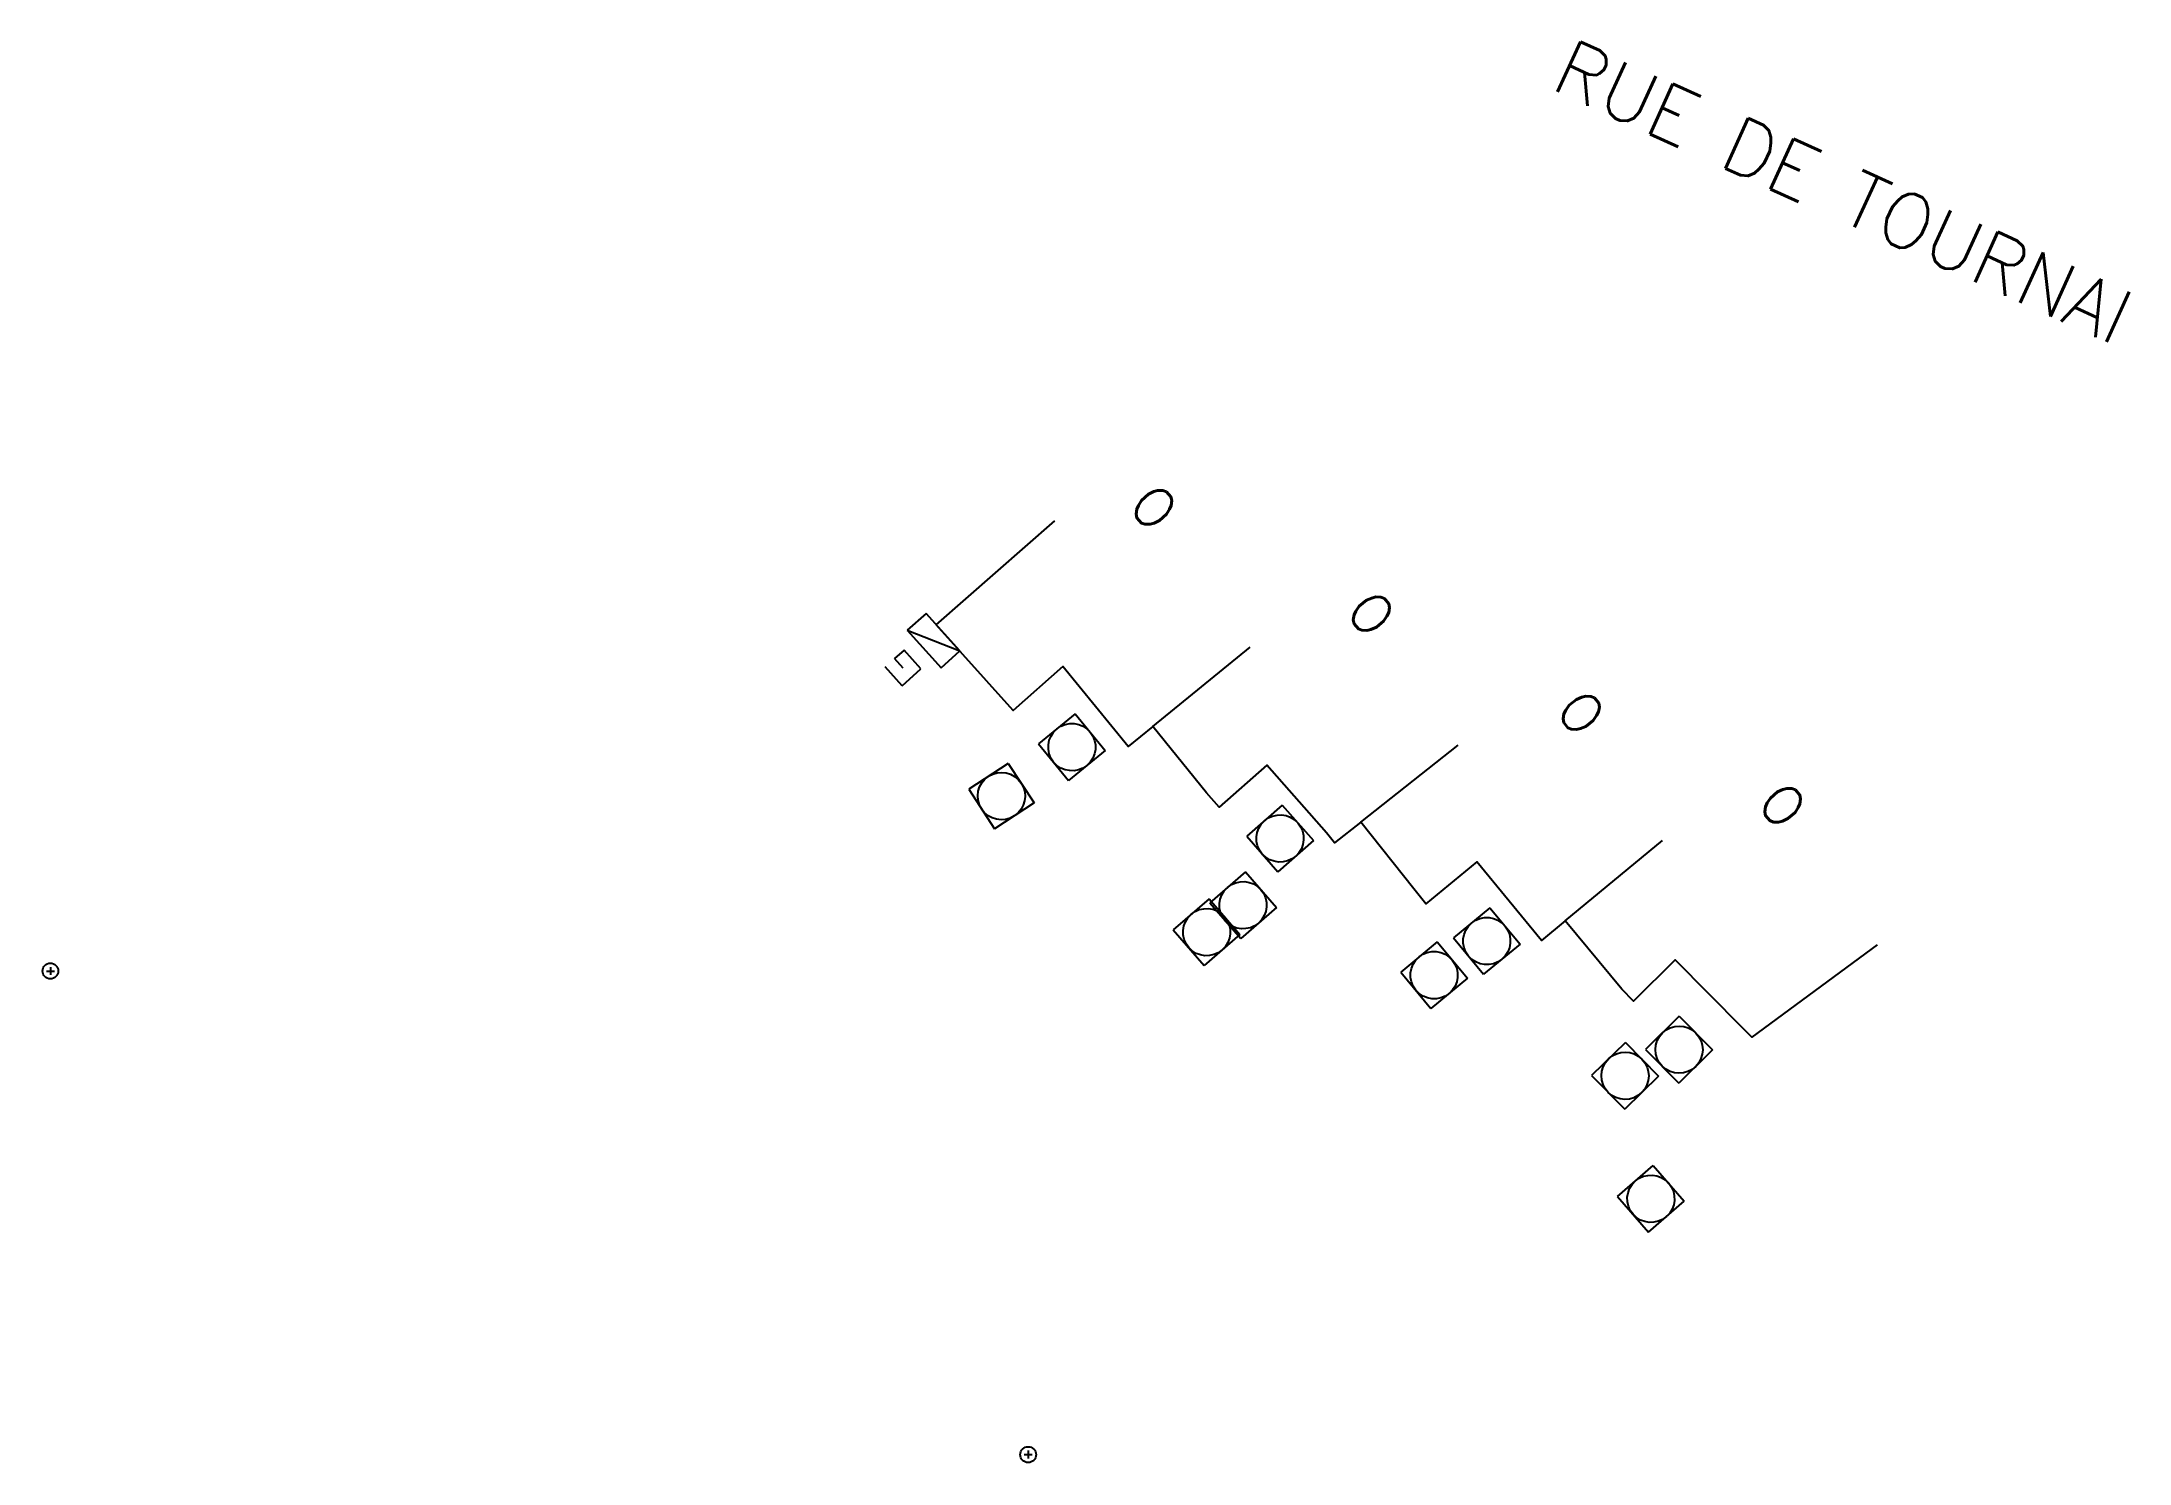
# Model space of a CAD drawing. Header units: millimetres. Extents: x 109687 to 109985, y 128525 to 128738.
# Drawn here: x 109686.9 to 109753, y 128524.7 to 128569.8 of the extents above; entities outside this region: 1.
import ezdxf
from ezdxf.enums import TextEntityAlignment as Align

# ---------------------------------------------------------------- set-up
doc = ezdxf.new("R2010")
doc.units = ezdxf.units.MM
doc.layers.get('0').update_dxf_attribs({"linetype": 'CONTINUOUS'})
for name, color, linetype in [('W0100', 7, 'CONTINUOUS'), ('W0420', 7, 'CONTINUOUS'), ('W0432', 7, 'CONTINUOUS'), ('W0856', 7, 'CONTINUOUS'), ('W0980', 7, 'CONTINUOUS'), ('W0989', 7, 'CONTINUOUS'), ('W0991', 7, 'CONTINUOUS'), ('W1102', 7, 'CONTINUOUS')]:
    doc.layers.add(name, color=color, linetype=linetype)
doc.styles.get("Standard").update_dxf_attribs({"font": 'romans.shx', "width": 0.85})

# ---------------------------------------------------------------- blocks, each defined once
blk = doc.blocks.new('T420')
for p, q in [((0.75, 0.75), (-0.75, 0.75)), ((-0.75, 0.75), (-0.75, -0.75)), ((0.75, 0.75), (0.75, -0.75)), ((0.75, -0.75), (-0.75, -0.75))]:
    blk.add_line(p, q)
blk.add_ellipse((0, 0), major_axis=(-0.53, 0.53), ratio=1, start_param=3.926991, end_param=10.210176)
blk = doc.blocks.new('T856')
for p, q in [((-0.125, 0), (0.125, 0)), ((0, 0.125), (0, -0.125))]:
    blk.add_line(p, q)
blk.add_ellipse((0, 0), major_axis=(-0.177, 0.177), ratio=1, start_param=3.926991, end_param=10.210176)
blk = doc.blocks.new('t432')
at = {"flags": 128}
for points in [[(-0.4, 2.1), (-0.4, 1.3)], [(-0.395, 2.1), (0.405, 2.1)], [(0, 1.7), (0.4, 1.7)], [(0.4, 1.3), (0.4, 1.7)], [(0.8, 0.8), (-0.8, 0.8)], [(-0.8, 0.8), (-0.8, 0)], [(0.8, 0.8), (-0.8, 0)], [(-0.4, 1.3), (0.4, 1.3)], [(0.8, 0), (0.8, 0.8)], [(-0.8, 0), (0.8, 0)]]:
    blk.add_lwpolyline(points, dxfattribs=at)

msp = doc.modelspace()

# ---------------------------------------------------------------- linework, layer by layer
at = {"layer": 'W0100'}
msp.add_lwpolyline([(109745.049, 128541.164), (109741.075, 128538.226), (109740.788, 128538.517), (109738.649, 128540.684), (109737.323, 128539.375), (109736.952, 128539.751), (109735.161, 128541.921), (109734.41, 128541.301), (109732.353, 128543.794), (109730.741, 128542.464), (109730.357, 128542.93), (109728.675, 128545.051), (109727.842, 128544.39), (109727.588, 128544.71), (109725.7, 128546.858), (109724.188, 128545.528), (109723.79, 128545.98), (109722.079, 128548.082), (109721.296, 128547.445), (109719.225, 128549.989), (109717.653, 128548.589), (109715.218, 128551.311), (109718.977, 128554.608)], dxfattribs=at)
at = {"layer": 'W1102'}
for points in [[(109722.079, 128548.082), (109725.171, 128550.6)], [(109728.675, 128545.051), (109731.76, 128547.496)], [(109735.161, 128541.921), (109738.246, 128544.467)]]:
    msp.add_lwpolyline(points, dxfattribs=at)

# ---------------------------------------------------------------- block references
at = {"layer": 'W0420'}
for p, rotation in [((109719.517, 128547.429), 39.23192813709657), ((109717.282, 128545.877), 33.07967160953782), ((109726.117, 128544.533), 41.35164470417386), ((109724.944, 128542.416), 40.93603347438984), ((109723.789, 128541.562), 40.93603347506981), ((109732.672, 128541.28), 39.59152686336833), ((109731.001, 128540.197), 39.5915268631651), ((109738.77, 128537.835), 44.71663838041843), ((109737.056, 128537.006), 44.48842387803465), ((109737.875, 128533.105), 131.0738679400312)]:
    msp.add_blockref('T420', p, dxfattribs=dict(at, rotation=rotation))
at = {"layer": 'W0432', "rotation": 132.0318790683745}
msp.add_blockref('t432', (109715.427, 128551.077), dxfattribs=at)
at = {"layer": 'W0856'}
for p in [(109687.127, 128540.328), (109718.129, 128524.992)]:
    msp.add_blockref('T856', p, dxfattribs=at)

# ---------------------------------------------------------------- texts
at = {"layer": 'W0980'}
msp.add_text('TERTRE (SAINT-GHISLAIN)', height=2, dxfattribs=at).set_placement((109968.243, 128736.262), align=Align.MIDDLE)
at = {"layer": 'W0989'}
msp.add_text('RUE DE TOURNAI', height=1.75, rotation=335.50795, dxfattribs=at).set_placement((109735.004, 128569.128), align=Align.MIDDLE_LEFT)
at = {"layer": 'W0991'}
for rotation, p in [(311.81346, (109721.652, 128554.617)), (309.54781, (109728.531, 128551.262)), (308.61331, (109735.178, 128548.126)), (310.33452, (109741.578, 128545.179))]:
    msp.add_text('O', height=1.25, rotation=rotation, dxfattribs=at).set_placement(p, align=Align.CENTER)

doc.saveas('drawing.dxf')
